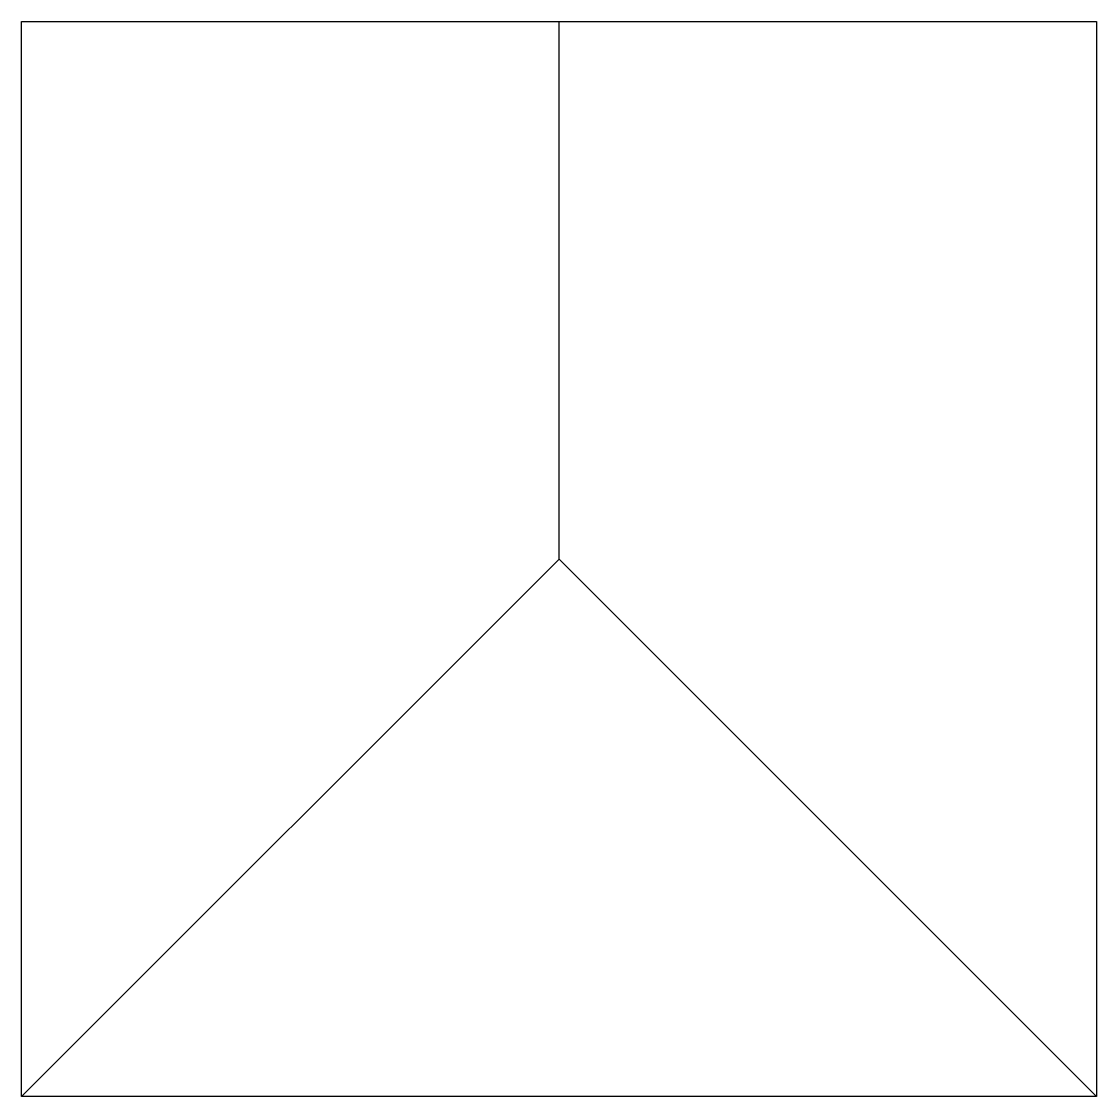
# Model space of a CAD drawing. Header units: millimetres. Extents: x -0.5 to 0.5, y -0.5 to 0.5.
import ezdxf

# ---------------------------------------------------------------- set-up
doc = ezdxf.new("R2010")
doc.units = ezdxf.units.MM

msp = doc.modelspace()

# ---------------------------------------------------------------- linework, layer by layer
at = {"color": 3, "true_color": 0x00ff00}
for points in [[(-0.5, 0.5), (0.5, 0.5), (0.5, -0.5), (-0.5, -0.5), (-0.5, 0.5)], [(0, 0), (0, 0.5)], [(0, 0), (-0.5, -0.5)], [(0, 0), (0.5, -0.5)]]:
    msp.add_lwpolyline(points, dxfattribs=at)

doc.saveas('drawing.dxf')
